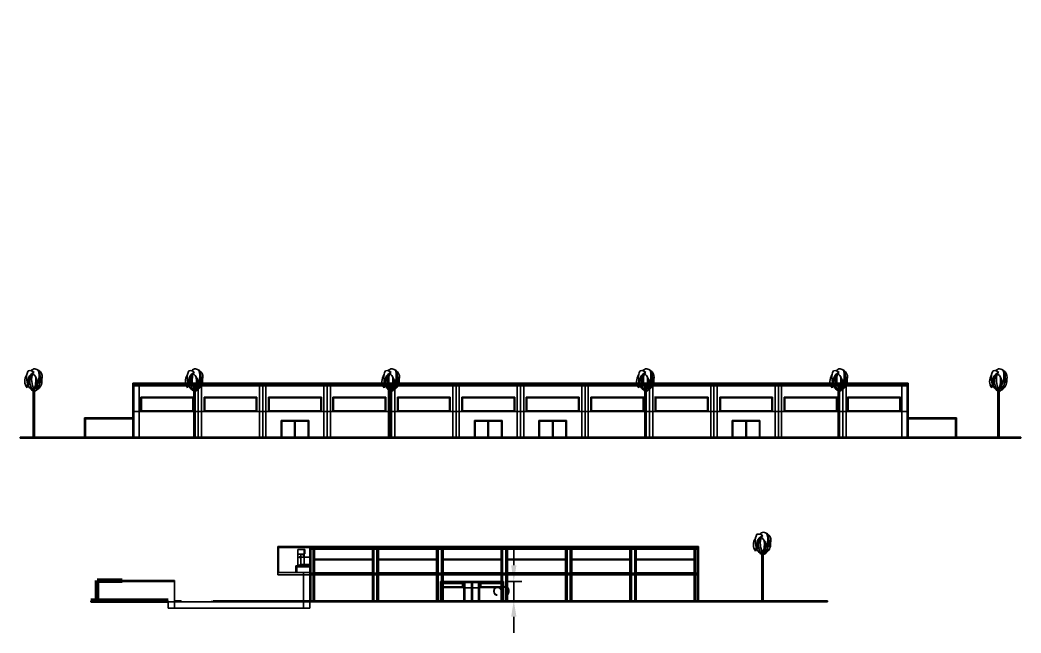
# Model space of a CAD drawing. Header units: millimetres. Extents: x 332 to 5606, y 276 to 1426.
# Drawn here: x 2780.2 to 2935.5, y 491.8 to 586.9 of the extents above; entities that cross this region are included whole.
import ezdxf

# ---------------------------------------------------------------- set-up
doc = ezdxf.new("R2010")
doc.units = ezdxf.units.MM
doc.layers.add('1VEGETACAO', color=7, linetype='Continuous')
doc.styles.get("Standard").update_dxf_attribs({"font": 'arial.ttf'})
doc.dimstyles.new('ISO-25', dxfattribs={"dimtxt": 2.5, "dimasz": 2.5, "dimexe": 1.25, "dimexo": 0.625, "dimtad": 1, "dimtxsty": 'Standard', "dimcen": 2.5, "dimadec": 0, "dimazin": 0, "dimtfac": 1, "dimtmove": 0, "dimatfit": 3, "dimfxl": 1, "dimarcsym": 0})

# ---------------------------------------------------------------- blocks, each defined once
blk = doc.blocks.new('palmeira2')
at = {"layer": '1VEGETACAO'}
for p, q in [((-0.2, 7.16), (-0.2, 7.78)), ((-0.2, 0), (-0.2, 7.12)), ((0, 7.37), (0, 7.6)), ((0, 0), (0, 7.17))]:
    blk.add_line(p, q, dxfattribs=at)
for centre, radius, start, end in [((0.21, 8.69), 1.7, 144.9595, 216.99), ((0.83, 9.3), 2.05, 150.4477, 217.1804), ((0.38, 8.76), 1.37, 108.4273, 210.4606), ((3.92, 7.25), 5.09, 149.1749, 164.4632), ((-0.73, 9.37), 0.966, 45.5495, 103.4023), ((-0.95, 10.31), 0, 26.8046, 0), ((1.87, 8.69), 2.58, 152.9637, 214.9325), ((0.05, 9.91), 0.701, 32.1984, 144.3146), ((2.62, 8.94), 3.05, 162.1846, 208.9024), ((-1.24, 8.52), 1.66, 344.0325, 57.749), ((-3.61, 8.83), 3.82, 339.0755, 8.701), ((-2.39, 9.56), 3.12, 331.2033, 13.273), ((-0.03, 9.32), 1.26, 313.8995, 70.0715), ((0.64, 10.28), 0.00435, 147.8016, 32.1984), ((-1.15, 9.1), 2.11, 341.1302, 30.5947), ((0.62, 8.75), 1.76, 179.1669, 240.5967), ((3.92, 7.25), 5.09, 166.449, 175.2925), ((-0.8, 8.06), 0, 254.3609, 0), ((-1.72, 8.79), 2.23, 311.2961, 344.5475), ((-1.28, 8.64), 2.09, 319.0075, 17.5157), ((-3.98, 8.32), 4.41, 346.1557, 358.7288), ((0.35, 8.06), 0.0042, 151.2033, 28.7967), ((-0.49, 8.75), 1.66, 300.6877, 4.6601), ((-0.49, 8.75), 1.66, 278.4034, 298.9246), ((-0.05, 7.46), 0, 237.8047, 0), ((0.3, 7.26), 0, 98.015, 0)]:
    blk.add_arc(centre, radius, start, end, dxfattribs=at)
blk = doc.blocks.new('*D106')
at = {"color": 0, "lineweight": -2, "transparency": 16777216}
for p, q in [((2791.64, 763.98), (2791.64, 757.45)), ((2831.77, 763.98), (2831.77, 757.45)), ((2794.14, 758.7), (2829.27, 758.7)), ((2856.8, 502.31), (2856.8, 504.81)), ((2855.85, 499.81), (2858.05, 499.81)), ((2856.8, 499.81), (2856.8, 496.81)), ((2855.85, 496.81), (2858.05, 496.81)), ((2856.8, 494.31), (2856.8, 491.81))]:
    blk.add_line(p, q, dxfattribs=at)
at = {"color": 0, "transparency": 16777216}
for points in [[(2794.14, 759.11), (2794.14, 758.28), (2791.64, 758.7)], [(2829.27, 759.11), (2829.27, 758.28), (2831.77, 758.7)]]:
    blk.add_solid(points, dxfattribs=at)
at = {"color": 0, "lineweight": 100, "transparency": 16777216}
for points in [[(2856.39, 502.31), (2857.22, 502.31), (2856.8, 499.81)], [(2856.39, 494.31), (2857.22, 494.31), (2856.8, 496.81)]]:
    blk.add_solid(points, dxfattribs=at)
at = {"layer": 'Defpoints', "color": 0, "transparency": 16777216}
for p in [(2791.64, 764.61), (2831.77, 764.61), (2831.77, 758.7)]:
    blk.add_point(p, dxfattribs=at)
at = {"layer": 'Defpoints', "color": 0, "lineweight": 100, "transparency": 16777216}
for p in [(2855.22, 499.81), (2855.22, 496.81), (2856.8, 496.81)]:
    blk.add_point(p, dxfattribs=at)
at = {"color": 0, "transparency": 16777216, "insert": (2811.71, 760.82), "char_height": 2.5, "attachment_point": 5}
blk.add_mtext('40,13', dxfattribs=at)
at = {"color": 0, "lineweight": 100, "transparency": 16777216, "insert": (2854.9, 498.31), "char_height": 2.5, "attachment_point": 5, "rotation": 90}
blk.add_mtext('3', dxfattribs=at)

msp = doc.modelspace()

# ---------------------------------------------------------------- linework, layer by layer
at = {"color": 7, "true_color": 0xffffff}
for p, q in [((2797.694, 522.148), (2797.694, 530.548)), ((2797.694, 522.148), (2797.694, 530.548)), ((2797.844, 530.548), (2797.844, 522.148)), ((2798.694, 530.548), (2798.694, 522.148)), ((2807.344, 530.548), (2807.344, 522.148)), ((2807.844, 530.548), (2807.844, 522.148)), ((2808.344, 530.548), (2808.344, 522.148)), ((2817.344, 530.548), (2817.344, 522.148)), ((2817.844, 530.548), (2817.844, 522.148)), ((2818.344, 530.548), (2818.344, 522.148)), ((2827.344, 530.548), (2827.344, 522.148)), ((2827.844, 530.548), (2827.844, 522.148)), ((2828.344, 530.548), (2828.344, 522.148)), ((2837.344, 530.548), (2837.344, 522.148)), ((2837.844, 530.548), (2837.844, 522.148)), ((2838.344, 530.548), (2838.344, 522.148)), ((2847.344, 530.548), (2847.344, 522.148)), ((2847.844, 530.548), (2847.844, 522.148)), ((2848.344, 530.548), (2848.344, 522.148)), ((2857.344, 530.548), (2857.344, 522.148)), ((2857.844, 530.548), (2857.844, 522.148)), ((2858.344, 530.548), (2858.344, 522.148)), ((2867.353, 530.548), (2867.353, 522.148)), ((2867.853, 530.548), (2867.853, 522.148)), ((2868.353, 530.548), (2868.353, 522.148)), ((2877.353, 530.548), (2877.353, 522.148)), ((2877.853, 530.548), (2877.853, 522.148)), ((2878.353, 530.548), (2878.353, 522.148)), ((2887.353, 530.548), (2887.353, 522.148)), ((2887.853, 530.548), (2887.853, 522.148)), ((2888.353, 530.548), (2888.353, 522.148)), ((2897.353, 530.548), (2897.353, 522.148)), ((2897.853, 530.548), (2897.853, 522.148)), ((2898.353, 530.548), (2898.353, 522.148)), ((2907.353, 530.548), (2907.353, 522.148)), ((2907.853, 530.548), (2907.853, 522.148)), ((2908.353, 530.548), (2908.353, 522.148)), ((2916.997, 530.548), (2916.997, 522.148)), ((2917.844, 530.548), (2917.844, 522.148)), ((2917.994, 530.548), (2917.994, 522.148)), ((2917.994, 522.148), (2797.694, 522.148))]:
    msp.add_line(p, q, dxfattribs=at)
for p, q in [((2797.694, 528.398), (2797.694, 530.548)), ((2797.694, 528.148), (2797.694, 530.548)), ((2797.694, 530.148), (2797.694, 530.398)), ((2797.694, 530.398), (2917.994, 530.398)), ((2797.694, 526.148), (2797.694, 530.148)), ((2797.694, 530.148), (2917.994, 530.148)), ((2797.694, 526.148), (2797.694, 529.148)), ((2797.694, 527.498), (2797.694, 528.498)), ((2797.844, 522.148), (2797.844, 528.148)), ((2797.694, 527.248), (2797.694, 527.498)), ((2797.694, 527.248), (2797.694, 526.998)), ((2797.694, 526.148), (2797.694, 526.648)), ((2797.694, 526.148), (2917.994, 526.148)), ((2797.844, 526.148), (2797.844, 526.398)), ((2797.844, 522.148), (2797.844, 526.148)), ((2825.171, 505.207), (2825.171, 496.807)), ((2825.171, 503.057), (2825.171, 505.207)), ((2825.171, 503.057), (2825.171, 505.207)), ((2825.171, 501.057), (2825.171, 505.057)), ((2885.471, 505.057), (2825.171, 505.057)), ((2885.471, 504.807), (2825.171, 504.807)), ((2825.321, 496.807), (2825.321, 505.207)), ((2825.671, 496.807), (2825.671, 505.207)), ((2825.871, 496.807), (2825.871, 505.207)), ((2834.871, 496.807), (2834.871, 505.207)), ((2835.071, 496.807), (2835.071, 505.207)), ((2835.571, 496.807), (2835.571, 505.207)), ((2835.821, 496.807), (2835.821, 505.207)), ((2844.821, 496.807), (2844.821, 505.207)), ((2845.071, 496.807), (2845.071, 505.207)), ((2845.571, 496.807), (2845.571, 505.207)), ((2845.821, 496.807), (2845.821, 505.207)), ((2854.821, 496.807), (2854.821, 505.207)), ((2855.071, 496.807), (2855.071, 505.207)), ((2855.571, 496.807), (2855.571, 505.207)), ((2855.821, 496.807), (2855.821, 505.207)), ((2864.821, 496.807), (2864.821, 505.207)), ((2865.071, 496.807), (2865.071, 505.207)), ((2865.571, 496.807), (2865.571, 505.207)), ((2865.821, 496.807), (2865.821, 505.207)), ((2874.821, 496.807), (2874.821, 505.207)), ((2875.07, 496.807), (2875.07, 505.207)), ((2875.571, 496.807), (2875.571, 505.207)), ((2875.771, 496.807), (2875.771, 505.207)), ((2884.771, 496.807), (2884.771, 505.207)), ((2884.971, 496.807), (2884.971, 505.207)), ((2885.321, 505.207), (2885.321, 496.807)), ((2885.471, 496.807), (2885.471, 505.207)), ((2885.471, 496.807), (2885.471, 505.207)), ((2885.471, 504.157), (2885.471, 505.207)), ((2885.471, 505.207), (2885.471, 505.057)), ((2885.471, 505.057), (2885.471, 504.807)), ((2825.171, 503.057), (2825.171, 504.057)), ((2825.171, 503.057), (2825.171, 503.207)), ((2885.471, 504.057), (2885.471, 504.157)), ((2885.471, 503.057), (2885.471, 504.057)), ((2825.171, 502.807), (2825.171, 503.057)), ((2825.171, 502.807), (2825.171, 502.557)), ((2885.471, 502.807), (2885.471, 503.057)), ((2885.471, 496.807), (2885.471, 502.807)), ((2885.471, 502.807), (2885.471, 502.557)), ((2885.471, 501.207), (2885.471, 501.707)), ((2825.171, 500.807), (2825.171, 501.057)), ((2825.171, 501.057), (2885.471, 501.057)), ((2825.171, 496.807), (2825.171, 500.807)), ((2825.171, 500.807), (2885.471, 500.807)), ((2825.171, 496.807), (2885.471, 496.807)), ((2845.821, 496.807), (2850.321, 496.807)), ((2865.821, 496.807), (2870.321, 496.807)), ((2875.771, 496.807), (2875.571, 496.807))]:
    msp.add_line(p, q)
at = {"color": 32, "true_color": 0xcd6928}
for p, q in [((2797.694, 530.398), (2797.694, 530.548)), ((2797.694, 530.548), (2917.994, 530.548)), ((2797.694, 527.498), (2797.694, 527.648)), ((2797.694, 526.248), (2797.694, 526.398)), ((2885.471, 505.207), (2825.171, 505.207)), ((2825.171, 501.057), (2825.171, 501.207))]:
    msp.add_line(p, q, dxfattribs=at)
at = {"color": 5}
for p, q in [((2798.924, 528.348), (2798.924, 526.148)), ((2798.924, 528.248), (2798.924, 528.348)), ((2798.924, 528.348), (2807.124, 528.348)), ((2798.924, 528.248), (2807.024, 528.248)), ((2799.024, 528.348), (2799.024, 526.148)), ((2799.024, 526.248), (2799.024, 528.248)), ((2807.024, 528.348), (2807.024, 526.148)), ((2807.024, 528.248), (2807.124, 528.248)), ((2807.124, 528.348), (2807.124, 526.148)), ((2808.749, 528.348), (2808.749, 526.148)), ((2808.749, 528.348), (2808.749, 526.148)), ((2808.749, 528.248), (2808.749, 528.348)), ((2808.749, 528.348), (2816.949, 528.348)), ((2808.749, 528.248), (2816.849, 528.248)), ((2808.849, 528.348), (2808.849, 526.148)), ((2808.849, 528.348), (2808.849, 526.148)), ((2808.849, 526.248), (2808.849, 528.248)), ((2816.849, 528.348), (2816.849, 526.148)), ((2816.849, 528.348), (2816.849, 526.148)), ((2816.849, 528.248), (2816.949, 528.248)), ((2816.949, 528.348), (2816.949, 526.148)), ((2818.749, 528.348), (2818.749, 526.148)), ((2818.749, 528.348), (2818.749, 526.148)), ((2818.749, 528.248), (2818.749, 528.348)), ((2818.749, 528.348), (2826.949, 528.348)), ((2818.749, 528.248), (2826.849, 528.248)), ((2818.849, 528.348), (2818.849, 526.148)), ((2818.849, 528.348), (2818.849, 526.148)), ((2818.849, 526.248), (2818.849, 528.248)), ((2826.849, 526.248), (2826.849, 528.348)), ((2826.849, 528.348), (2826.849, 526.148)), ((2826.849, 528.248), (2826.949, 528.248)), ((2826.949, 526.248), (2826.949, 528.348)), ((2828.749, 528.348), (2828.749, 526.148)), ((2828.749, 528.348), (2828.749, 526.148)), ((2828.749, 528.248), (2828.749, 528.348)), ((2828.749, 528.348), (2836.949, 528.348)), ((2828.749, 528.248), (2836.849, 528.248)), ((2828.849, 528.348), (2828.849, 526.148)), ((2828.849, 528.348), (2828.849, 526.148)), ((2828.849, 526.248), (2828.849, 528.248)), ((2836.849, 528.348), (2836.849, 526.148)), ((2836.849, 528.348), (2836.849, 526.148)), ((2836.849, 528.248), (2836.949, 528.248)), ((2836.949, 528.348), (2836.949, 526.148)), ((2838.749, 528.348), (2838.749, 526.148)), ((2838.749, 528.348), (2838.749, 526.148)), ((2838.749, 528.248), (2838.749, 528.348)), ((2838.749, 528.348), (2846.949, 528.348)), ((2838.749, 528.248), (2846.849, 528.248)), ((2838.849, 528.348), (2838.849, 526.148)), ((2838.849, 528.348), (2838.849, 526.148)), ((2838.849, 526.248), (2838.849, 528.248)), ((2846.849, 528.348), (2846.849, 526.148)), ((2846.849, 528.348), (2846.849, 526.148)), ((2846.849, 528.248), (2846.949, 528.248)), ((2846.949, 528.348), (2846.949, 526.148)), ((2848.749, 528.348), (2848.749, 526.148)), ((2848.749, 528.348), (2848.749, 526.148)), ((2848.749, 528.248), (2848.749, 528.348)), ((2848.749, 528.348), (2856.949, 528.348)), ((2848.749, 528.248), (2856.849, 528.248)), ((2848.849, 528.348), (2848.849, 526.148)), ((2848.849, 528.348), (2848.849, 526.148)), ((2848.849, 526.248), (2848.849, 528.248)), ((2856.849, 528.348), (2856.849, 526.148)), ((2856.849, 528.348), (2856.849, 526.148)), ((2856.849, 528.248), (2856.949, 528.248)), ((2856.949, 528.348), (2856.949, 526.148)), ((2858.749, 528.348), (2858.749, 526.148)), ((2858.749, 528.348), (2858.749, 526.148)), ((2858.749, 528.248), (2858.749, 528.348)), ((2858.749, 528.348), (2866.949, 528.348)), ((2858.749, 528.248), (2866.849, 528.248)), ((2858.849, 528.348), (2858.849, 526.148)), ((2858.849, 528.348), (2858.849, 526.148)), ((2858.849, 526.248), (2858.849, 528.248)), ((2866.849, 528.348), (2866.849, 526.148)), ((2866.849, 528.348), (2866.849, 526.148)), ((2866.849, 528.248), (2866.949, 528.248)), ((2866.949, 528.348), (2866.949, 526.148)), ((2868.758, 528.348), (2868.758, 526.148)), ((2868.758, 528.348), (2868.758, 526.148)), ((2868.758, 528.248), (2868.758, 528.348)), ((2868.758, 528.348), (2876.958, 528.348)), ((2868.758, 528.248), (2876.858, 528.248)), ((2868.858, 528.348), (2868.858, 526.148)), ((2868.858, 528.348), (2868.858, 526.148)), ((2868.858, 526.248), (2868.858, 528.248)), ((2876.858, 528.348), (2876.858, 526.148)), ((2876.858, 528.348), (2876.858, 526.148)), ((2876.858, 528.248), (2876.958, 528.248)), ((2876.958, 528.348), (2876.958, 526.148)), ((2878.758, 528.488), (2878.758, 526.148)), ((2878.758, 528.348), (2878.758, 526.148)), ((2878.758, 528.248), (2878.758, 528.348)), ((2878.758, 528.348), (2886.958, 528.348)), ((2878.758, 528.248), (2886.858, 528.248)), ((2878.858, 528.348), (2878.858, 526.148)), ((2878.858, 528.348), (2878.858, 526.148)), ((2878.858, 526.248), (2878.858, 528.248)), ((2886.858, 528.348), (2886.858, 526.148)), ((2886.858, 528.348), (2886.858, 526.148)), ((2886.858, 528.248), (2886.958, 528.248)), ((2886.958, 528.348), (2886.958, 526.148)), ((2888.758, 528.348), (2888.758, 526.148)), ((2888.758, 528.348), (2888.758, 526.148)), ((2888.758, 528.248), (2888.758, 528.348)), ((2888.758, 528.348), (2896.958, 528.348)), ((2888.758, 528.248), (2896.858, 528.248)), ((2888.858, 528.348), (2888.858, 526.148)), ((2888.858, 528.348), (2888.858, 526.148)), ((2888.858, 526.248), (2888.858, 528.248)), ((2896.858, 528.348), (2896.858, 526.148)), ((2896.858, 528.348), (2896.858, 526.148)), ((2896.858, 528.248), (2896.958, 528.248)), ((2896.958, 528.348), (2896.958, 526.148)), ((2898.758, 528.348), (2898.758, 526.148)), ((2898.758, 528.348), (2898.758, 526.148)), ((2898.758, 528.248), (2898.758, 528.348)), ((2898.758, 528.348), (2906.958, 528.348)), ((2898.758, 528.248), (2906.858, 528.248)), ((2898.858, 528.348), (2898.858, 526.148)), ((2898.858, 528.348), (2898.858, 526.148)), ((2898.858, 526.248), (2898.858, 528.248)), ((2906.858, 528.348), (2906.858, 526.148)), ((2906.858, 528.248), (2906.958, 528.248)), ((2906.958, 528.348), (2906.958, 526.148)), ((2908.583, 528.348), (2908.583, 526.148)), ((2908.583, 528.348), (2908.583, 526.148)), ((2908.583, 528.248), (2908.583, 528.348)), ((2908.583, 528.348), (2916.783, 528.348)), ((2908.583, 528.248), (2916.683, 528.248)), ((2908.683, 528.348), (2908.683, 526.148)), ((2908.683, 528.348), (2908.683, 526.148)), ((2908.683, 526.248), (2908.683, 528.248)), ((2916.683, 528.348), (2916.683, 526.148)), ((2916.683, 528.348), (2916.683, 526.148)), ((2916.683, 528.248), (2916.783, 528.248)), ((2916.783, 528.348), (2916.783, 526.148)), ((2906.858, 527.274), (2906.858, 526.148)), ((2798.924, 526.248), (2807.124, 526.248)), ((2798.924, 526.148), (2807.124, 526.148)), ((2808.749, 526.248), (2816.949, 526.248)), ((2808.749, 526.248), (2816.949, 526.248)), ((2808.749, 526.148), (2816.949, 526.148)), ((2808.749, 526.148), (2816.949, 526.148)), ((2818.749, 526.248), (2826.949, 526.248)), ((2818.749, 526.248), (2826.949, 526.248)), ((2818.749, 526.148), (2826.949, 526.148)), ((2818.749, 526.148), (2826.949, 526.148)), ((2826.849, 526.148), (2826.849, 526.248)), ((2826.949, 526.148), (2826.949, 526.248)), ((2828.749, 526.248), (2836.949, 526.248)), ((2828.749, 526.248), (2836.949, 526.248)), ((2828.749, 526.148), (2836.949, 526.148)), ((2828.749, 526.148), (2836.949, 526.148)), ((2838.749, 526.248), (2846.949, 526.248)), ((2838.749, 526.248), (2846.949, 526.248)), ((2838.749, 526.148), (2846.949, 526.148)), ((2838.749, 526.148), (2846.949, 526.148)), ((2848.749, 526.248), (2856.949, 526.248)), ((2848.749, 526.248), (2856.949, 526.248)), ((2848.749, 526.148), (2856.949, 526.148)), ((2848.749, 526.148), (2856.949, 526.148)), ((2858.749, 526.248), (2866.949, 526.248)), ((2858.749, 526.248), (2866.949, 526.248)), ((2858.749, 526.148), (2866.949, 526.148)), ((2858.749, 526.148), (2866.949, 526.148)), ((2868.758, 526.248), (2876.958, 526.248)), ((2868.758, 526.248), (2876.958, 526.248)), ((2868.758, 526.148), (2876.958, 526.148)), ((2868.758, 526.148), (2876.958, 526.148)), ((2878.758, 526.248), (2886.958, 526.248)), ((2878.758, 526.248), (2886.958, 526.248)), ((2878.758, 526.148), (2886.958, 526.148)), ((2878.758, 526.148), (2886.958, 526.148)), ((2888.758, 526.248), (2896.958, 526.248)), ((2888.758, 526.248), (2896.958, 526.248)), ((2888.758, 526.148), (2896.958, 526.148)), ((2888.758, 526.148), (2896.958, 526.148)), ((2898.758, 526.248), (2906.958, 526.248)), ((2898.758, 526.248), (2906.958, 526.248)), ((2898.758, 526.148), (2906.958, 526.148)), ((2898.758, 526.148), (2906.958, 526.148)), ((2908.583, 526.248), (2916.783, 526.248)), ((2908.583, 526.248), (2916.783, 526.248)), ((2908.583, 526.148), (2916.783, 526.148)), ((2908.583, 526.148), (2916.783, 526.148)), ((2790.194, 524.798), (2790.344, 524.798)), ((2790.194, 524.298), (2790.194, 524.798)), ((2790.194, 524.798), (2790.269, 524.798)), ((2790.344, 524.298), (2790.194, 524.298)), ((2790.269, 524.798), (2790.269, 524.298)), ((2790.344, 524.798), (2790.344, 524.298)), ((2925.494, 524.798), (2925.344, 524.798)), ((2925.344, 524.798), (2925.344, 524.298)), ((2925.344, 524.298), (2925.494, 524.298)), ((2925.494, 524.798), (2925.419, 524.798)), ((2925.419, 524.798), (2925.419, 524.298)), ((2925.494, 524.298), (2925.494, 524.798)), ((2825.871, 503.257), (2825.671, 503.257)), ((2825.671, 503.257), (2825.671, 501.057)), ((2835.071, 503.257), (2825.871, 503.257)), ((2825.871, 501.157), (2825.871, 503.257)), ((2834.871, 503.257), (2834.871, 503.157)), ((2835.071, 501.057), (2835.071, 503.257)), ((2845.071, 503.257), (2835.571, 503.257)), ((2835.571, 503.257), (2835.571, 501.057)), ((2835.821, 503.257), (2835.821, 501.057)), ((2844.821, 503.257), (2844.821, 501.057)), ((2845.071, 503.257), (2845.071, 501.057)), ((2855.071, 503.257), (2845.571, 503.257)), ((2845.571, 503.257), (2845.571, 501.057)), ((2845.821, 503.257), (2845.821, 501.057)), ((2854.821, 503.257), (2854.821, 501.057)), ((2855.071, 503.257), (2855.071, 501.057)), ((2865.071, 503.257), (2855.571, 503.257)), ((2855.571, 503.257), (2855.571, 501.057)), ((2855.821, 503.257), (2855.821, 501.057)), ((2864.821, 503.257), (2864.821, 501.057)), ((2865.071, 503.257), (2865.071, 501.057)), ((2875.07, 503.257), (2865.571, 503.257)), ((2865.571, 503.257), (2865.571, 501.057)), ((2865.821, 503.257), (2865.821, 501.057)), ((2874.821, 503.257), (2874.821, 501.057)), ((2875.07, 503.257), (2875.07, 501.057)), ((2884.971, 503.257), (2875.571, 503.257)), ((2875.571, 503.257), (2875.571, 501.057)), ((2875.771, 503.257), (2875.771, 501.057)), ((2884.771, 503.257), (2884.871, 503.257)), ((2884.771, 503.257), (2884.771, 501.057)), ((2884.971, 503.257), (2884.971, 501.057)), ((2834.871, 503.157), (2825.871, 503.157)), ((2825.871, 503.157), (2825.871, 501.157)), ((2834.871, 501.157), (2834.871, 503.157)), ((2834.871, 503.157), (2834.871, 501.057)), ((2844.821, 503.157), (2835.821, 503.157)), ((2835.821, 503.157), (2835.821, 501.157)), ((2844.821, 501.157), (2844.821, 503.157)), ((2854.821, 503.157), (2845.821, 503.157)), ((2845.821, 503.157), (2845.821, 501.157)), ((2854.821, 501.157), (2854.821, 503.157)), ((2864.821, 503.157), (2855.821, 503.157)), ((2855.821, 503.157), (2855.821, 501.157)), ((2864.821, 501.157), (2864.821, 503.157)), ((2874.821, 503.157), (2865.821, 503.157)), ((2865.821, 503.157), (2865.821, 501.157)), ((2874.821, 501.157), (2874.821, 503.157)), ((2884.771, 503.157), (2875.771, 503.157)), ((2875.771, 503.157), (2875.771, 501.157)), ((2884.771, 501.157), (2884.771, 503.157)), ((2825.871, 501.057), (2825.671, 501.057)), ((2834.871, 501.157), (2825.871, 501.157)), ((2825.871, 501.157), (2834.871, 501.157)), ((2825.871, 501.057), (2825.871, 501.157)), ((2835.071, 501.057), (2825.871, 501.057)), ((2834.871, 501.057), (2835.071, 501.057)), ((2845.071, 501.057), (2835.571, 501.057)), ((2844.821, 501.157), (2835.821, 501.157)), ((2835.821, 501.157), (2844.821, 501.157)), ((2855.071, 501.057), (2845.571, 501.057)), ((2854.821, 501.157), (2845.821, 501.157)), ((2845.821, 501.157), (2854.821, 501.157)), ((2865.071, 501.057), (2855.571, 501.057)), ((2864.821, 501.157), (2855.821, 501.157)), ((2855.821, 501.157), (2864.821, 501.157)), ((2875.07, 501.057), (2865.571, 501.057)), ((2874.821, 501.157), (2865.821, 501.157)), ((2865.821, 501.157), (2874.821, 501.157)), ((2884.971, 501.057), (2875.571, 501.057)), ((2884.771, 501.157), (2875.771, 501.157)), ((2875.771, 501.157), (2884.771, 501.157)), ((2884.871, 501.057), (2884.771, 501.057)), ((2849.066, 499.557), (2845.421, 499.557)), ((2845.421, 499.557), (2845.421, 499.457)), ((2849.066, 499.457), (2845.421, 499.457)), ((2845.421, 499.457), (2845.421, 498.957)), ((2845.421, 499.457), (2845.421, 498.857)), ((2845.421, 498.957), (2849.066, 498.957)), ((2849.066, 498.857), (2845.421, 498.857)), ((2845.421, 498.857), (2845.621, 498.857)), ((2845.621, 498.857), (2845.621, 499.557)), ((2845.621, 499.557), (2849.066, 499.557)), ((2848.866, 499.557), (2848.866, 499.457)), ((2848.866, 499.457), (2848.866, 498.957)), ((2848.866, 498.957), (2848.866, 498.857)), ((2848.866, 498.857), (2849.066, 498.857)), ((2849.066, 499.557), (2849.066, 499.457)), ((2849.066, 499.457), (2849.066, 499.557)), ((2849.066, 498.857), (2849.066, 499.457)), ((2855.116, 499.557), (2851.471, 499.557)), ((2851.471, 499.557), (2851.471, 499.457)), ((2855.116, 499.457), (2851.471, 499.457)), ((2851.471, 499.457), (2851.471, 498.957)), ((2851.471, 499.457), (2851.471, 498.857)), ((2851.471, 498.957), (2855.116, 498.957)), ((2855.116, 498.857), (2851.471, 498.857)), ((2851.471, 498.857), (2851.671, 498.857)), ((2851.671, 498.857), (2851.671, 499.557)), ((2851.671, 499.557), (2855.116, 499.557)), ((2854.916, 499.557), (2854.916, 499.457)), ((2854.916, 499.457), (2854.916, 498.957)), ((2854.916, 498.957), (2854.916, 498.857)), ((2854.916, 498.857), (2855.116, 498.857)), ((2855.116, 499.557), (2855.116, 499.457)), ((2855.116, 499.457), (2855.116, 499.557)), ((2855.116, 498.857), (2855.116, 499.457))]:
    msp.add_line(p, q, dxfattribs=at)
at = {"color": 3}
for p, q in [((2790.194, 522.148), (2790.194, 525.148)), ((2797.694, 525.148), (2790.194, 525.148)), ((2790.194, 525.148), (2790.194, 524.998)), ((2790.194, 524.998), (2797.694, 524.998)), ((2790.344, 525.148), (2790.344, 522.148)), ((2797.694, 526.148), (2797.844, 526.148)), ((2797.694, 522.148), (2797.694, 525.148)), ((2797.844, 526.148), (2797.844, 524.148)), ((2917.994, 526.148), (2917.844, 526.148)), ((2917.994, 522.148), (2917.994, 525.148)), ((2917.994, 525.148), (2925.494, 525.148)), ((2917.994, 525.148), (2917.994, 524.998)), ((2917.994, 524.998), (2925.494, 524.998)), ((2925.344, 525.148), (2925.344, 522.148)), ((2925.494, 522.148), (2925.494, 525.148)), ((2797.844, 524.148), (2797.694, 524.148)), ((2797.844, 522.148), (2797.844, 524.148)), ((2917.844, 524.148), (2917.844, 522.148)), ((2917.994, 524.148), (2917.844, 524.148)), ((2917.994, 522.148), (2917.994, 524.148)), ((2780.194, 521.998), (2780.194, 522.148)), ((2780.194, 522.148), (2790.344, 522.148)), ((2790.194, 521.998), (2780.194, 521.998)), ((2797.694, 522.148), (2790.194, 522.148)), ((2935.494, 521.998), (2790.194, 521.998)), ((2797.694, 522.148), (2797.844, 522.148)), ((2917.844, 522.148), (2917.994, 522.148)), ((2917.994, 522.148), (2925.494, 522.148)), ((2925.494, 522.148), (2935.494, 522.148)), ((2935.494, 522.148), (2935.494, 521.998)), ((2822.991, 502.207), (2822.991, 501.207)), ((2825.175, 502.057), (2822.991, 502.057)), ((2823.141, 502.207), (2823.141, 501.207)), ((2824.261, 502.307), (2823.281, 502.307)), ((2823.281, 502.307), (2823.281, 502.207)), ((2824.261, 502.207), (2823.281, 502.207)), ((2824.081, 502.207), (2823.481, 502.207)), ((2823.481, 502.207), (2823.631, 502.207)), ((2824.261, 502.207), (2824.261, 502.307)), ((2825.171, 502.207), (2824.571, 502.207)), ((2825.171, 502.207), (2824.571, 502.207)), ((2825.171, 501.207), (2825.171, 502.207)), ((2825.171, 502.207), (2825.175, 502.057)), ((2824.171, 496.807), (2824.171, 501.207)), ((2825.171, 501.207), (2824.571, 501.207)), ((2804.171, 499.807), (2792.171, 499.807)), ((2802.321, 499.957), (2796.021, 499.957)), ((2804.171, 499.957), (2802.321, 499.957)), ((2804.171, 496.807), (2804.171, 499.957)), ((2855.221, 499.807), (2845.421, 499.807)), ((2845.421, 499.807), (2845.421, 496.807)), ((2845.421, 499.807), (2845.421, 499.657)), ((2845.421, 499.657), (2855.221, 499.657)), ((2845.571, 499.807), (2845.571, 496.807)), ((2849.216, 499.657), (2849.066, 499.657)), ((2849.066, 499.657), (2849.066, 496.807)), ((2849.216, 496.807), (2849.216, 499.657)), ((2850.246, 498.807), (2849.216, 498.807)), ((2849.216, 498.807), (2849.216, 496.807)), ((2850.246, 498.807), (2850.246, 499.657)), ((2850.246, 499.657), (2850.396, 499.657)), ((2850.396, 498.807), (2850.246, 498.807)), ((2850.246, 498.807), (2850.246, 496.807)), ((2850.321, 498.807), (2850.246, 498.807)), ((2850.396, 498.807), (2850.321, 498.807)), ((2850.396, 499.657), (2850.396, 498.807)), ((2850.396, 496.807), (2850.396, 498.807)), ((2851.321, 498.807), (2850.396, 498.807)), ((2851.321, 498.807), (2851.321, 499.657)), ((2851.321, 499.657), (2851.471, 499.657)), ((2851.321, 496.807), (2851.321, 498.807)), ((2851.471, 499.657), (2851.471, 496.807)), ((2855.221, 496.807), (2855.221, 499.807)), ((2791.171, 496.807), (2791.171, 496.657)), ((2791.171, 496.657), (2803.171, 496.657)), ((2803.171, 496.807), (2795.171, 496.807)), ((2803.171, 496.807), (2802.171, 496.807)), ((2802.171, 496.807), (2802.321, 496.807)), ((2803.171, 496.807), (2803.171, 496.807)), ((2803.171, 496.807), (2803.171, 496.657)), ((2803.171, 496.657), (2805.171, 496.657)), ((2803.171, 496.657), (2803.171, 495.657)), ((2803.171, 495.657), (2804.171, 495.657)), ((2805.171, 496.807), (2804.171, 496.807)), ((2804.171, 496.807), (2804.171, 496.657)), ((2804.171, 495.657), (2804.171, 496.657)), ((2804.171, 495.657), (2825.171, 495.657)), ((2805.171, 496.657), (2805.171, 496.807)), ((2825.171, 496.657), (2805.171, 496.657)), ((2825.171, 496.807), (2810.171, 496.807)), ((2815.171, 496.657), (2810.171, 496.657)), ((2825.171, 496.807), (2824.171, 496.807)), ((2824.171, 496.807), (2824.171, 495.657)), ((2825.171, 496.807), (2885.471, 496.807)), ((2825.171, 495.657), (2825.171, 496.807)), ((2905.471, 496.657), (2825.171, 496.657)), ((2845.571, 496.807), (2845.421, 496.807)), ((2845.671, 496.807), (2849.216, 496.807)), ((2849.216, 496.807), (2850.246, 496.807)), ((2850.246, 496.807), (2850.321, 496.807)), ((2850.321, 496.807), (2850.396, 496.807)), ((2850.321, 496.807), (2851.321, 496.807)), ((2850.321, 496.807), (2854.971, 496.807)), ((2850.321, 496.807), (2855.221, 496.807)), ((2855.221, 496.807), (2855.071, 496.807)), ((2885.471, 496.807), (2895.471, 496.807)), ((2895.471, 496.807), (2905.471, 496.807)), ((2905.471, 496.807), (2905.471, 496.657))]:
    msp.add_line(p, q, dxfattribs=at)
at = {"color": 1}
for p, q in [((2826.844, 526.148), (2818.844, 526.148)), ((2822.894, 526.148), (2822.794, 526.148)), ((2848.844, 526.148), (2852.844, 526.148)), ((2856.844, 526.148), (2848.844, 526.148)), ((2852.894, 526.148), (2852.794, 526.148)), ((2852.844, 526.148), (2856.844, 526.148)), ((2858.844, 526.148), (2866.844, 526.148)), ((2866.844, 526.148), (2858.844, 526.148)), ((2862.894, 526.148), (2862.794, 526.148)), ((2896.853, 526.148), (2888.853, 526.148)), ((2896.853, 526.148), (2888.853, 526.148)), ((2892.903, 526.148), (2892.803, 526.148)), ((2797.844, 524.148), (2797.694, 524.148)), ((2797.694, 524.148), (2797.694, 522.148)), ((2797.844, 522.148), (2797.844, 524.148)), ((2820.694, 522.148), (2820.694, 524.748)), ((2820.694, 524.748), (2824.994, 524.748)), ((2822.794, 524.648), (2820.794, 524.648)), ((2820.794, 524.648), (2820.794, 522.148)), ((2822.794, 524.648), (2822.794, 522.148)), ((2822.894, 524.648), (2822.794, 524.648)), ((2822.844, 522.148), (2822.844, 524.648)), ((2822.894, 522.148), (2822.894, 524.648)), ((2824.894, 524.648), (2822.894, 524.648)), ((2824.894, 522.148), (2824.894, 524.648)), ((2824.994, 522.148), (2824.994, 524.748)), ((2850.694, 522.148), (2850.694, 524.748)), ((2850.694, 524.748), (2854.994, 524.748)), ((2852.794, 524.648), (2850.794, 524.648)), ((2850.794, 524.648), (2850.794, 522.148)), ((2852.794, 524.748), (2852.794, 522.148)), ((2852.794, 524.648), (2852.794, 522.148)), ((2852.894, 524.648), (2852.794, 524.648)), ((2852.844, 522.148), (2852.844, 524.748)), ((2852.844, 522.148), (2852.844, 524.748)), ((2852.844, 522.148), (2852.844, 524.648)), ((2852.894, 522.148), (2852.894, 524.748)), ((2852.894, 522.148), (2852.894, 524.648)), ((2854.894, 524.648), (2852.894, 524.648)), ((2854.894, 522.148), (2854.894, 524.648)), ((2854.994, 522.148), (2854.994, 524.748)), ((2860.694, 522.148), (2860.694, 524.748)), ((2860.694, 524.748), (2864.994, 524.748)), ((2862.794, 524.648), (2860.794, 524.648)), ((2860.794, 524.648), (2860.794, 522.148)), ((2862.794, 524.748), (2862.794, 522.148)), ((2862.794, 524.648), (2862.794, 522.148)), ((2862.894, 524.648), (2862.794, 524.648)), ((2862.844, 522.148), (2862.844, 524.748)), ((2862.844, 522.148), (2862.844, 524.748)), ((2862.844, 522.148), (2862.844, 524.648)), ((2862.894, 522.148), (2862.894, 524.748)), ((2862.894, 522.148), (2862.894, 524.648)), ((2864.894, 524.648), (2862.894, 524.648)), ((2864.894, 522.148), (2864.894, 524.648)), ((2864.994, 522.148), (2864.994, 524.748)), ((2890.703, 522.148), (2890.703, 524.748)), ((2890.703, 524.748), (2895.003, 524.748)), ((2892.803, 524.648), (2890.803, 524.648)), ((2890.803, 524.648), (2890.803, 522.148)), ((2892.803, 524.748), (2892.803, 522.148)), ((2892.803, 524.648), (2892.803, 522.148)), ((2892.903, 524.648), (2892.803, 524.648)), ((2892.853, 522.148), (2892.853, 524.748)), ((2892.853, 522.148), (2892.853, 524.748)), ((2892.853, 522.148), (2892.853, 524.648)), ((2892.903, 522.148), (2892.903, 524.748)), ((2892.903, 522.148), (2892.903, 524.648)), ((2894.903, 524.648), (2892.903, 524.648)), ((2894.903, 522.148), (2894.903, 524.648)), ((2895.003, 522.148), (2895.003, 524.748)), ((2917.844, 522.148), (2917.844, 524.148)), ((2917.844, 524.148), (2917.994, 524.148)), ((2797.694, 522.148), (2797.844, 522.148)), ((2820.794, 522.148), (2820.694, 522.148)), ((2820.794, 522.148), (2822.844, 522.148)), ((2822.794, 522.148), (2822.844, 522.148)), ((2822.844, 522.148), (2822.894, 522.148)), ((2822.894, 522.148), (2824.894, 522.148)), ((2824.894, 522.148), (2824.994, 522.148)), ((2850.794, 522.148), (2850.694, 522.148)), ((2850.794, 522.148), (2852.844, 522.148)), ((2852.794, 522.148), (2852.844, 522.148)), ((2852.794, 522.148), (2852.844, 522.148)), ((2852.844, 522.148), (2852.894, 522.148)), ((2852.844, 522.148), (2852.894, 522.148)), ((2852.894, 522.148), (2854.894, 522.148)), ((2854.894, 522.148), (2854.994, 522.148)), ((2860.794, 522.148), (2860.694, 522.148)), ((2860.794, 522.148), (2862.844, 522.148)), ((2862.794, 522.148), (2862.844, 522.148)), ((2862.794, 522.148), (2862.844, 522.148)), ((2862.844, 522.148), (2862.894, 522.148)), ((2862.844, 522.148), (2862.894, 522.148)), ((2862.894, 522.148), (2864.894, 522.148)), ((2864.894, 522.148), (2864.994, 522.148)), ((2890.803, 522.148), (2890.703, 522.148)), ((2890.803, 522.148), (2892.853, 522.148)), ((2892.803, 522.148), (2892.853, 522.148)), ((2892.803, 522.148), (2892.853, 522.148)), ((2892.853, 522.148), (2892.903, 522.148)), ((2892.853, 522.148), (2892.903, 522.148)), ((2892.903, 522.148), (2894.903, 522.148)), ((2894.903, 522.148), (2895.003, 522.148)), ((2917.994, 522.148), (2917.844, 522.148)), ((2850.321, 498.807), (2850.246, 498.807)), ((2850.246, 498.807), (2850.246, 496.807)), ((2850.396, 496.807), (2850.396, 498.807)), ((2845.821, 496.807), (2845.671, 496.807)), ((2845.821, 496.807), (2850.246, 496.807)), ((2850.246, 496.807), (2850.396, 496.807)), ((2850.321, 496.807), (2854.821, 496.807)), ((2854.821, 496.807), (2854.971, 496.807))]:
    msp.add_line(p, q, dxfattribs=at)
at = {"color": 7}
for p, q in [((2820.171, 501.207), (2820.171, 505.207)), ((2820.171, 505.207), (2825.171, 505.207)), ((2825.171, 505.057), (2820.171, 505.057)), ((2820.321, 501.207), (2820.321, 505.207)), ((2824.261, 504.737), (2823.281, 504.737)), ((2823.281, 504.737), (2823.281, 502.307)), ((2824.261, 502.307), (2824.261, 504.737)), ((2824.261, 504.737), (2824.361, 504.737)), ((2824.361, 504.737), (2824.361, 504.067)), ((2824.361, 504.737), (2824.361, 504.067)), ((2825.171, 505.207), (2825.171, 505.057)), ((2824.261, 504.007), (2823.281, 504.007)), ((2823.281, 504.007), (2823.281, 502.307)), ((2823.771, 502.307), (2823.771, 504.007)), ((2823.771, 504.007), (2824.261, 504.007)), ((2824.261, 504.067), (2824.361, 504.067)), ((2824.261, 502.307), (2824.261, 504.007)), ((2824.261, 504.007), (2824.261, 502.307)), ((2823.281, 502.307), (2824.261, 502.307)), ((2825.171, 501.207), (2820.171, 501.207)), ((2820.171, 500.807), (2820.171, 501.207)), ((2820.171, 501.207), (2820.321, 501.207)), ((2825.171, 500.807), (2820.171, 500.807))]:
    msp.add_line(p, q, dxfattribs=at)
at = {"color": 240, "true_color": 0xed1f24}
for p, q in [((2825.171, 503.557), (2823.571, 503.557)), ((2825.171, 502.207), (2825.171, 503.557)), ((2825.171, 502.207), (2822.991, 502.207)), ((2825.171, 502.207), (2822.991, 502.207)), ((2824.261, 502.207), (2823.281, 502.207)), ((2825.171, 502.417), (2823.771, 502.417)), ((2825.171, 502.207), (2825.171, 502.417)), ((2825.171, 502.207), (2825.171, 502.207)), ((2850.321, 498.807), (2849.321, 498.807)), ((2850.321, 498.807), (2851.321, 498.807)), ((2851.321, 498.807), (2851.321, 496.807))]:
    msp.add_line(p, q, dxfattribs=at)
at = {"color": 6}
for p, q in [((2824.261, 504.007), (2824.141, 504.007)), ((2824.141, 504.007), (2824.141, 503.797)), ((2824.141, 503.797), (2824.261, 503.797))]:
    msp.add_line(p, q, dxfattribs=at)
at = {"color": 3, "lineweight": 100}
for p, q in [((2792.171, 499.957), (2796.021, 499.957)), ((2792.171, 496.807), (2792.171, 499.957)), ((2792.171, 499.957), (2792.171, 499.957)), ((2803.171, 496.807), (2791.171, 496.807)), ((2803.171, 496.807), (2792.171, 496.807)), ((2795.171, 496.807), (2793.171, 496.807)), ((2797.171, 496.807), (2795.171, 496.807)), ((2799.171, 496.807), (2797.171, 496.807)), ((2802.171, 496.807), (2799.171, 496.807)), ((2803.171, 496.807), (2802.171, 496.807)), ((2810.171, 496.807), (2810.171, 496.657))]:
    msp.add_line(p, q, dxfattribs=at)
at = {"color": 3}
for centre in [(2823.571, 503.557), (2823.771, 502.417)]:
    msp.add_circle(centre, 0.07, dxfattribs=at)

# ---------------------------------------------------------------- block references
at = {"color": 1}
for p in [(2782.427, 522.148), (2807.344, 522.148), (2837.844, 522.148), (2877.353, 522.148), (2907.353, 522.148), (2932.112, 522.148)]:
    msp.add_blockref('palmeira2', p, dxfattribs=at)
at = {"color": 3}
msp.add_blockref('palmeira2', (2895.471, 496.807), dxfattribs=at)

# ---------------------------------------------------------------- dimensions: what is measured, and where the dimension line sits
dim = msp.add_linear_dim(base=(2831.772, 758.696), p1=(2791.642, 764.605), p2=(2831.772, 764.605), dimstyle='ISO-25', dxfattribs=at)
dim.commit()
dim.dimension.update_dxf_attribs({"geometry": '*D106', "text_midpoint": (2811.707, 760.823)})
at = {"color": 3, "lineweight": 100}
dim = msp.add_aligned_dim(p1=(2855.221, 499.807), p2=(2855.221, 496.807), distance=1.583, dimstyle='ISO-25', dxfattribs=at)
dim.commit()
dim.dimension.update_dxf_attribs({"geometry": '*D106', "text_midpoint": (2854.902, 498.307)})

doc.saveas('drawing.dxf')
